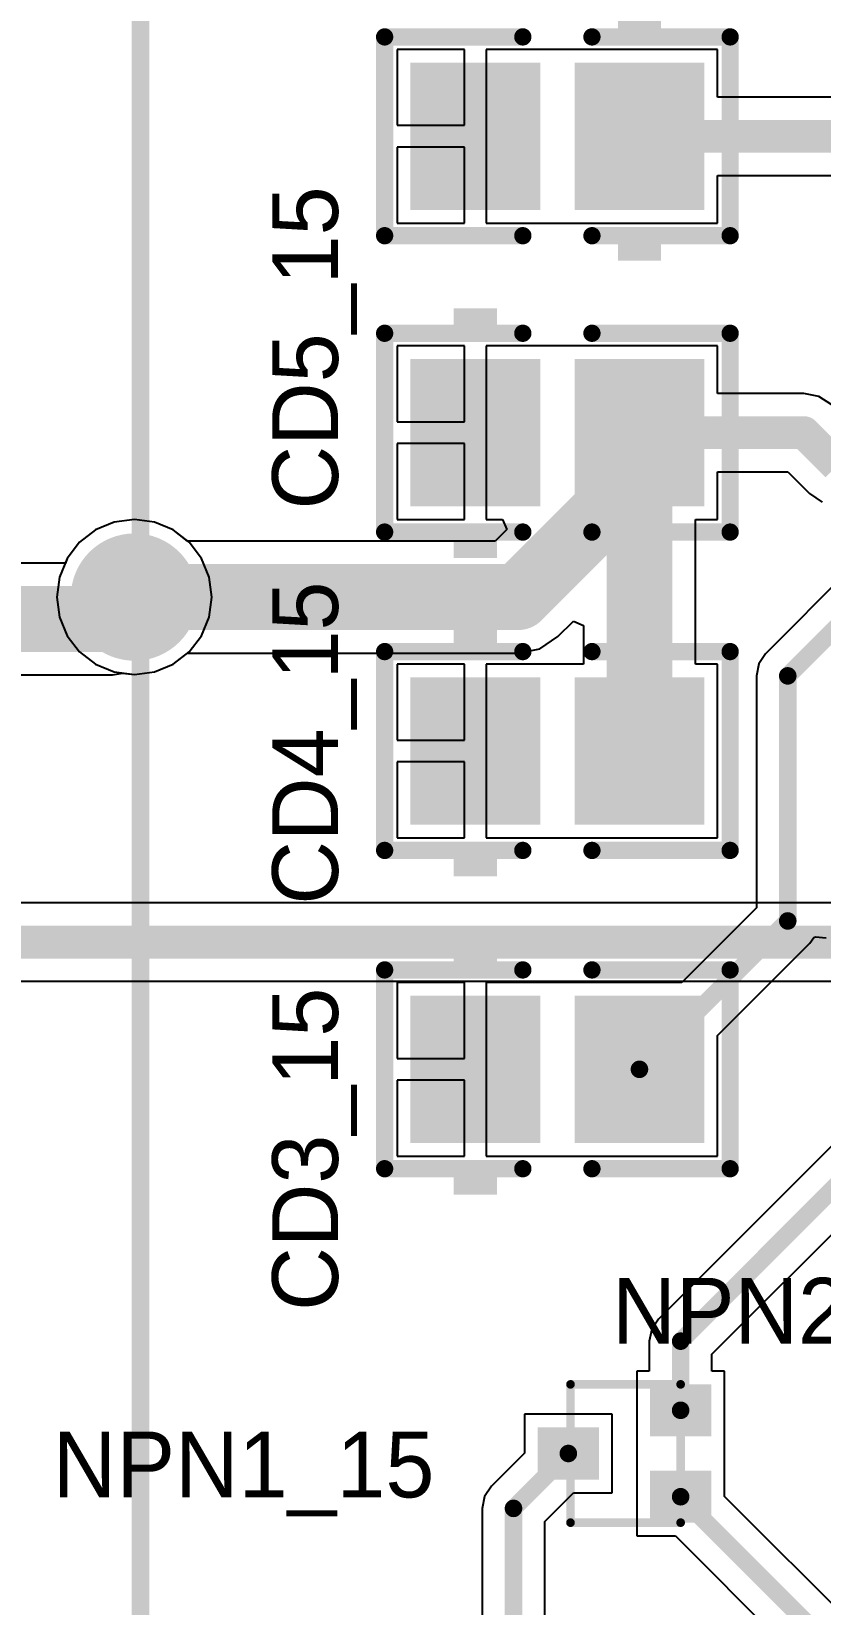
# Model space of a CAD drawing. Header units: millimetres. Extents: x 0.67 to 7.75, y 0.64 to 6.06.
# Drawn here: x 5.978 to 6.338, y 4.871 to 5.588 of the extents above; entities that cross this region are included whole.
import ezdxf

# ---------------------------------------------------------------- set-up
doc = ezdxf.new("R2010")
doc.units = ezdxf.units.MM
doc.header["$MEASUREMENT"] = 0
for name, color, linetype in [('BottomLayer', 5, 'Continuous'), ('BottomSolder', 6, 'Continuous'), ('MultiLayer', 9, 'Continuous'), ('TopLayer', 1, 'Continuous'), ('TopOverlay', 2, 'Continuous'), ('TopPaste', 8, 'Continuous'), ('TopSolder', 216, 'Continuous'), ('ViaHoleLayer', 16, 'Continuous')]:
    doc.layers.add(name, color=color, linetype=linetype)

# ---------------------------------------------------------------- blocks, each defined once
blk = doc.blocks.new('MMBT3904T_389')
at = {"layer": 'TopLayer'}
for points in [[(0.00787, -0.01004), (0.00787, 0.01004), (-0.00787, -0.01004), (-0.00787, 0.01004)], [(-0.01181, -0.06122), (-0.01181, -0.04114), (-0.02756, -0.06122), (-0.02756, -0.04114)], [(0.02756, -0.06122), (0.02756, -0.04114), (0.01181, -0.06122), (0.01181, -0.04114)]]:
    blk.add_solid(points, dxfattribs=at)
at = {"layer": 'TopOverlay', "const_width": 0.00394}
for points in [[(-0.0315, -0.00098), (0.0315, -0.00098)], [(-0.0315, -0.00098), (-0.0315, -0.05118)], [(0.0315, -0.00098), (0.0315, -0.05118)], [(-0.0315, -0.05118), (0.0315, -0.05118)]]:
    blk.add_lwpolyline(points, dxfattribs=at)
at = {"layer": 'TopOverlay', "const_width": 0.00197}
for points in [[(-0.03248, -0.00098, 1), (-0.03051, -0.00098, 1)], [(-0.03248, -0.00098, 1), (-0.03051, -0.00098, 1)], [(0.03051, -0.00098, 1), (0.03248, -0.00098, 1)], [(0.03051, -0.00098, 1), (0.03248, -0.00098, 1)], [(-0.03248, -0.05118, 1), (-0.03051, -0.05118, 1)], [(-0.03248, -0.05118, 1), (-0.03051, -0.05118, 1)], [(0.03051, -0.05118, 1), (0.03248, -0.05118, 1)], [(0.03051, -0.05118, 1), (0.03248, -0.05118, 1)]]:
    blk.add_lwpolyline(points, format="xyb", close=True, dxfattribs=at)
at = {"layer": 'TopPaste'}
for points in [[(0.00787, -0.01004), (0.00787, 0.01004), (-0.00787, -0.01004), (-0.00787, 0.01004)], [(-0.01181, -0.06122), (-0.01181, -0.04114), (-0.02756, -0.06122), (-0.02756, -0.04114)], [(0.02756, -0.06122), (0.02756, -0.04114), (0.01181, -0.06122), (0.01181, -0.04114)]]:
    blk.add_solid(points, dxfattribs=at)
at = {"layer": 'TopSolder'}
for points in [[(0.01187, -0.01404), (0.01187, 0.01404), (-0.01187, -0.01404), (-0.01187, 0.01404)], [(-0.00781, -0.06522), (-0.00781, -0.03714), (-0.03156, -0.06522), (-0.03156, -0.03714)], [(0.03156, -0.06522), (0.03156, -0.03714), (0.00781, -0.06522), (0.00781, -0.03714)]]:
    blk.add_solid(points, dxfattribs=at)
blk = doc.blocks.new('CC2012_0805_394')
at = {"layer": 'TopLayer'}
for points in [[(-0.06299, -0.02953), (-0.01181, -0.02953), (-0.06299, 0.02953), (-0.01181, 0.02953)], [(0.01181, -0.02953), (0.06299, -0.02953), (0.01181, 0.02953), (0.06299, 0.02953)]]:
    blk.add_solid(points, dxfattribs=at)
at = {"layer": 'TopOverlay', "const_width": 0.00787}
for points in [[(-0.07874, -0.04528), (-0.07874, 0.04528)], [(-0.07874, 0.04528), (-0.01575, 0.04528)], [(0.01575, 0.04528), (0.07874, 0.04528)], [(0.07874, -0.04528), (0.07874, 0.04528)], [(-0.07874, -0.04528), (-0.01575, -0.04528)], [(0.01575, -0.04528), (0.07874, -0.04528)]]:
    blk.add_lwpolyline(points, dxfattribs=at)
at = {"layer": 'TopOverlay', "const_width": 0.00394}
for points in [[(-0.08071, 0.04528, 1), (-0.07677, 0.04528, 1)], [(-0.08071, 0.04528, 1), (-0.07677, 0.04528, 1)], [(-0.01772, 0.04528, 1), (-0.01378, 0.04528, 1)], [(0.01378, 0.04528, 1), (0.01772, 0.04528, 1)], [(0.07677, 0.04528, 1), (0.08071, 0.04528, 1)], [(0.07677, 0.04528, 1), (0.08071, 0.04528, 1)], [(-0.08071, -0.04528, 1), (-0.07677, -0.04528, 1)], [(-0.08071, -0.04528, 1), (-0.07677, -0.04528, 1)], [(-0.01772, -0.04528, 1), (-0.01378, -0.04528, 1)], [(0.01378, -0.04528, 1), (0.01772, -0.04528, 1)], [(0.07677, -0.04528, 1), (0.08071, -0.04528, 1)], [(0.07677, -0.04528, 1), (0.08071, -0.04528, 1)]]:
    blk.add_lwpolyline(points, format="xyb", close=True, dxfattribs=at)
at = {"layer": 'TopOverlay'}
for points in [[(-0.04726, 0.04882), (-0.02757, 0.04882), (-0.04726, 0.05669), (-0.02757, 0.05669)], [(-0.04724, -0.05707), (-0.02756, -0.05707), (-0.04724, -0.0492), (-0.02756, -0.0492)]]:
    blk.add_solid(points, dxfattribs=at)
at = {"layer": 'TopPaste'}
for points in [[(-0.06299, -0.02953), (-0.01181, -0.02953), (-0.06299, 0.02953), (-0.01181, 0.02953)], [(0.01181, -0.02953), (0.06299, -0.02953), (0.01181, 0.02953), (0.06299, 0.02953)]]:
    blk.add_solid(points, dxfattribs=at)
at = {"layer": 'TopSolder'}
for points in [[(-0.06699, -0.03353), (-0.00781, -0.03353), (-0.06699, 0.03353), (-0.00781, 0.03353)], [(0.00781, -0.03353), (0.06699, -0.03353), (0.00781, 0.03353), (0.06699, 0.03353)]]:
    blk.add_solid(points, dxfattribs=at)
blk = doc.blocks.new('CC2012_0805_395')
at = {"layer": 'TopLayer'}
for points in [[(-0.06299, -0.02953), (-0.01181, -0.02953), (-0.06299, 0.02953), (-0.01181, 0.02953)], [(0.01181, -0.02953), (0.06299, -0.02953), (0.01181, 0.02953), (0.06299, 0.02953)]]:
    blk.add_solid(points, dxfattribs=at)
at = {"layer": 'TopOverlay', "const_width": 0.00787}
for points in [[(-0.07874, -0.04528), (-0.07874, 0.04528)], [(-0.07874, 0.04528), (-0.01575, 0.04528)], [(0.01575, 0.04528), (0.07874, 0.04528)], [(0.07874, -0.04528), (0.07874, 0.04528)], [(-0.07874, -0.04528), (-0.01575, -0.04528)], [(0.01575, -0.04528), (0.07874, -0.04528)]]:
    blk.add_lwpolyline(points, dxfattribs=at)
at = {"layer": 'TopOverlay', "const_width": 0.00394}
for points in [[(-0.08071, 0.04528, 1), (-0.07677, 0.04528, 1)], [(-0.08071, 0.04528, 1), (-0.07677, 0.04528, 1)], [(-0.01772, 0.04528, 1), (-0.01378, 0.04528, 1)], [(0.01378, 0.04528, 1), (0.01772, 0.04528, 1)], [(0.07677, 0.04528, 1), (0.08071, 0.04528, 1)], [(0.07677, 0.04528, 1), (0.08071, 0.04528, 1)], [(-0.08071, -0.04528, 1), (-0.07677, -0.04528, 1)], [(-0.08071, -0.04528, 1), (-0.07677, -0.04528, 1)], [(-0.01772, -0.04528, 1), (-0.01378, -0.04528, 1)], [(0.01378, -0.04528, 1), (0.01772, -0.04528, 1)], [(0.07677, -0.04528, 1), (0.08071, -0.04528, 1)], [(0.07677, -0.04528, 1), (0.08071, -0.04528, 1)]]:
    blk.add_lwpolyline(points, format="xyb", close=True, dxfattribs=at)
at = {"layer": 'TopOverlay'}
for points in [[(-0.04724, 0.04882), (-0.02756, 0.04882), (-0.04724, 0.05669), (-0.02756, 0.05669)], [(-0.04725, -0.05709), (-0.02756, -0.05709), (-0.04725, -0.04921), (-0.02756, -0.04921)]]:
    blk.add_solid(points, dxfattribs=at)
at = {"layer": 'TopPaste'}
for points in [[(-0.06299, -0.02953), (-0.01181, -0.02953), (-0.06299, 0.02953), (-0.01181, 0.02953)], [(0.01181, -0.02953), (0.06299, -0.02953), (0.01181, 0.02953), (0.06299, 0.02953)]]:
    blk.add_solid(points, dxfattribs=at)
at = {"layer": 'TopSolder'}
for points in [[(-0.06699, -0.03353), (-0.00781, -0.03353), (-0.06699, 0.03353), (-0.00781, 0.03353)], [(0.00781, -0.03353), (0.06699, -0.03353), (0.00781, 0.03353), (0.06699, 0.03353)]]:
    blk.add_solid(points, dxfattribs=at)
blk = doc.blocks.new('CC2012_0805_396')
at = {"layer": 'TopLayer'}
for points in [[(-0.06299, -0.02953), (-0.01181, -0.02953), (-0.06299, 0.02953), (-0.01181, 0.02953)], [(0.01181, -0.02953), (0.06299, -0.02953), (0.01181, 0.02953), (0.06299, 0.02953)]]:
    blk.add_solid(points, dxfattribs=at)
at = {"layer": 'TopOverlay', "const_width": 0.00787}
for points in [[(-0.07874, -0.04528), (-0.07874, 0.04528)], [(-0.07874, 0.04528), (-0.01575, 0.04528)], [(0.01575, 0.04528), (0.07874, 0.04528)], [(0.07874, -0.04528), (0.07874, 0.04528)], [(-0.07874, -0.04528), (-0.01575, -0.04528)], [(0.01575, -0.04528), (0.07874, -0.04528)]]:
    blk.add_lwpolyline(points, dxfattribs=at)
at = {"layer": 'TopOverlay', "const_width": 0.00394}
for points in [[(-0.08071, 0.04528, 1), (-0.07677, 0.04528, 1)], [(-0.08071, 0.04528, 1), (-0.07677, 0.04528, 1)], [(-0.01772, 0.04528, 1), (-0.01378, 0.04528, 1)], [(0.01378, 0.04528, 1), (0.01772, 0.04528, 1)], [(0.07677, 0.04528, 1), (0.08071, 0.04528, 1)], [(0.07677, 0.04528, 1), (0.08071, 0.04528, 1)], [(-0.08071, -0.04528, 1), (-0.07677, -0.04528, 1)], [(-0.08071, -0.04528, 1), (-0.07677, -0.04528, 1)], [(-0.01772, -0.04528, 1), (-0.01378, -0.04528, 1)], [(0.01378, -0.04528, 1), (0.01772, -0.04528, 1)], [(0.07677, -0.04528, 1), (0.08071, -0.04528, 1)], [(0.07677, -0.04528, 1), (0.08071, -0.04528, 1)]]:
    blk.add_lwpolyline(points, format="xyb", close=True, dxfattribs=at)
at = {"layer": 'TopOverlay'}
for points in [[(-0.04724, 0.04882), (-0.02756, 0.04882), (-0.04724, 0.05669), (-0.02756, 0.05669)], [(-0.04724, -0.05709), (-0.02756, -0.05709), (-0.04724, -0.04921), (-0.02756, -0.04921)]]:
    blk.add_solid(points, dxfattribs=at)
at = {"layer": 'TopPaste'}
for points in [[(-0.06299, -0.02953), (-0.01181, -0.02953), (-0.06299, 0.02953), (-0.01181, 0.02953)], [(0.01181, -0.02953), (0.06299, -0.02953), (0.01181, 0.02953), (0.06299, 0.02953)]]:
    blk.add_solid(points, dxfattribs=at)
at = {"layer": 'TopSolder'}
for points in [[(-0.06699, -0.03353), (-0.00781, -0.03353), (-0.06699, 0.03353), (-0.00781, 0.03353)], [(0.00781, -0.03353), (0.06699, -0.03353), (0.00781, 0.03353), (0.06699, 0.03353)]]:
    blk.add_solid(points, dxfattribs=at)
blk = doc.blocks.new('CC2012_0805_398')
at = {"layer": 'TopLayer'}
for points in [[(-0.06299, -0.02953), (-0.01181, -0.02953), (-0.06299, 0.02953), (-0.01181, 0.02953)], [(0.01181, -0.02953), (0.06299, -0.02953), (0.01181, 0.02953), (0.06299, 0.02953)]]:
    blk.add_solid(points, dxfattribs=at)
at = {"layer": 'TopOverlay', "const_width": 0.00787}
for points in [[(-0.07874, 0.04528), (-0.07874, -0.04528)], [(-0.01575, 0.04528), (-0.07874, 0.04528)], [(0.07874, 0.04528), (0.01575, 0.04528)], [(0.07874, 0.04528), (0.07874, -0.04528)], [(-0.01575, -0.04528), (-0.07874, -0.04528)], [(0.07874, -0.04528), (0.01575, -0.04528)]]:
    blk.add_lwpolyline(points, dxfattribs=at)
at = {"layer": 'TopOverlay', "const_width": 0.00394}
for points in [[(-0.08071, 0.04528, 1), (-0.07677, 0.04528, 1)], [(-0.08071, 0.04528, 1), (-0.07677, 0.04528, 1)], [(-0.01772, 0.04528, 1), (-0.01378, 0.04528, 1)], [(0.01378, 0.04528, 1), (0.01772, 0.04528, 1)], [(0.07677, 0.04528, 1), (0.08071, 0.04528, 1)], [(0.07677, 0.04528, 1), (0.08071, 0.04528, 1)], [(-0.08071, -0.04528, 1), (-0.07677, -0.04528, 1)], [(-0.08071, -0.04528, 1), (-0.07677, -0.04528, 1)], [(-0.01772, -0.04528, 1), (-0.01378, -0.04528, 1)], [(0.01378, -0.04528, 1), (0.01772, -0.04528, 1)], [(0.07677, -0.04528, 1), (0.08071, -0.04528, 1)], [(0.07677, -0.04528, 1), (0.08071, -0.04528, 1)]]:
    blk.add_lwpolyline(points, format="xyb", close=True, dxfattribs=at)
at = {"layer": 'TopOverlay'}
for points in [[(-0.04726, 0.04882), (-0.02757, 0.04882), (-0.04726, 0.05669), (-0.02757, 0.05669)], [(-0.04725, -0.05707), (-0.02756, -0.05707), (-0.04725, -0.0492), (-0.02756, -0.0492)]]:
    blk.add_solid(points, dxfattribs=at)
at = {"layer": 'TopPaste'}
for points in [[(-0.06299, -0.02953), (-0.01181, -0.02953), (-0.06299, 0.02953), (-0.01181, 0.02953)], [(0.01181, -0.02953), (0.06299, -0.02953), (0.01181, 0.02953), (0.06299, 0.02953)]]:
    blk.add_solid(points, dxfattribs=at)
at = {"layer": 'TopSolder'}
for points in [[(-0.06699, -0.03353), (-0.00781, -0.03353), (-0.06699, 0.03353), (-0.00781, 0.03353)], [(0.00781, -0.03353), (0.06699, -0.03353), (0.00781, 0.03353), (0.06699, 0.03353)]]:
    blk.add_solid(points, dxfattribs=at)

msp = doc.modelspace()

# ---------------------------------------------------------------- linework, layer by layer
at = {"layer": 'BottomLayer'}
for p, q in [((6.00735, 5.36057), (6.00004, 5.35496)), ((6.01586, 5.3641), (6.00735, 5.36057)), ((6.025, 5.3653), (6.01586, 5.3641)), ((6.03414, 5.3641), (6.025, 5.3653)), ((6.04265, 5.36057), (6.03414, 5.3641)), ((6.04996, 5.35496), (6.04265, 5.36057)), ((6.00004, 5.35496), (5.99443, 5.34765)), ((6.05557, 5.34765), (6.04996, 5.35496)), ((5.99353, 5.34549), (5.04927, 5.34549)), ((5.99443, 5.34765), (5.99353, 5.34549)), ((6.0591, 5.33914), (6.05557, 5.34765)), ((6.0603, 5.33), (6.0591, 5.33914)), ((6.0591, 5.32086), (6.0603, 5.33)), ((6.05557, 5.31235), (6.0591, 5.32086)), ((6.04996, 5.30504), (6.05557, 5.31235)), ((6.04265, 5.29943), (6.04996, 5.30504)), ((6.015, 5.29451), (6.01955, 5.29542)), ((6.01955, 5.29542), (6.025, 5.2947)), ((6.025, 5.2947), (6.03414, 5.2959)), ((6.03414, 5.2959), (6.04265, 5.29943)), ((5.04927, 5.29451), (6.015, 5.29451)), ((6.36327, 5.1907), (5.81129, 5.1907)), ((5.80894, 5.15502), (6.37543, 5.15502))]:
    msp.add_line(p, q, dxfattribs=at)
for points, const_width in [([(6.0125, 5.33, 1), (6.0375, 5.33, 1)], 0.025), ([(6.0175, 5.33, 1), (6.0325, 5.33, 1)], 0.015), ([(6.0075, 5.32, 1), (6.0225, 5.32, 1)], 0.015), ([(6.0075, 5.32, 1), (6.0225, 5.32, 1)], 0.015)]:
    msp.add_lwpolyline(points, format="xyb", close=True, dxfattribs=dict(at, const_width=const_width))
for points, const_width in [([(6.015, 5.32), (6.025, 5.33)], 0.03), ([(5.025, 5.32), (6.015, 5.32)], 0.03), ([(4.80714, 5.17286), (6.78786, 5.17286)], 0.015)]:
    msp.add_lwpolyline(points, dxfattribs=dict(at, const_width=const_width))
at = {"layer": 'BottomSolder', "const_width": 0.029}
msp.add_lwpolyline([(6.0105, 5.33, 1), (6.0395, 5.33, 1)], format="xyb", close=True, dxfattribs=at)
at = {"layer": 'MultiLayer', "const_width": 0.025}
msp.add_lwpolyline([(6.0125, 5.33, 1), (6.0375, 5.33, 1)], format="xyb", close=True, dxfattribs=at)
at = {"layer": 'TopLayer'}
for p, q in [((6.17539, 5.57941), (6.1448, 5.57941)), ((6.1448, 5.57941), (6.1448, 5.54489)), ((6.17539, 5.54489), (6.17539, 5.57941)), ((6.21461, 5.57941), (6.18539, 5.57941)), ((6.18539, 5.57941), (6.18539, 5.53989)), ((6.21598, 5.57941), (6.21461, 5.57941)), ((6.21961, 5.57941), (6.21598, 5.57941)), ((6.22098, 5.57941), (6.21961, 5.57941)), ((6.29079, 5.57941), (6.22098, 5.57941)), ((6.29079, 5.55773), (6.29079, 5.57941)), ((6.36857, 5.55773), (6.29079, 5.55773)), ((6.1448, 5.54489), (6.17539, 5.54489)), ((6.18539, 5.53989), (6.18539, 5.50036)), ((6.17539, 5.53489), (6.1448, 5.53489)), ((6.1448, 5.53489), (6.1448, 5.50036)), ((6.17539, 5.50036), (6.17539, 5.53489)), ((6.29079, 5.50036), (6.29079, 5.52204)), ((6.29079, 5.52204), (6.3528, 5.52204)), ((6.1448, 5.50036), (6.17539, 5.50036)), ((6.18539, 5.50036), (6.21461, 5.50036)), ((6.21461, 5.50036), (6.21598, 5.50036)), ((6.21598, 5.50036), (6.21961, 5.50036)), ((6.21961, 5.50036), (6.22098, 5.50036)), ((6.22098, 5.50036), (6.29079, 5.50036)), ((6.17539, 5.44441), (6.1448, 5.44441)), ((6.1448, 5.44441), (6.1448, 5.40989)), ((6.17539, 5.40989), (6.17539, 5.44441)), ((6.21598, 5.44441), (6.18539, 5.44441)), ((6.18539, 5.44441), (6.18539, 5.40489)), ((6.21961, 5.44441), (6.21598, 5.44441)), ((6.21598, 5.44441), (6.21598, 5.44441)), ((6.22098, 5.44441), (6.21961, 5.44441)), ((6.21961, 5.44441), (6.21961, 5.44441)), ((6.29079, 5.44441), (6.22098, 5.44441)), ((6.29079, 5.42273), (6.29079, 5.44441)), ((6.3302, 5.42273), (6.29079, 5.42273)), ((6.33703, 5.42137), (6.3302, 5.42273)), ((6.34282, 5.4175), (6.33703, 5.42137)), ((6.1448, 5.40989), (6.17539, 5.40989)), ((6.18539, 5.40489), (6.18539, 5.36536)), ((6.17539, 5.39989), (6.1448, 5.39989)), ((6.1448, 5.39989), (6.1448, 5.36536)), ((6.17539, 5.36536), (6.17539, 5.39989)), ((6.29079, 5.36536), (6.29079, 5.38704)), ((6.29079, 5.38704), (6.32281, 5.38704)), ((6.32281, 5.38704), (6.33268, 5.37718)), ((6.33268, 5.37718), (6.33847, 5.37331)), ((6.00735, 5.36057), (6.00004, 5.35496)), ((6.01586, 5.3641), (6.00735, 5.36057)), ((6.025, 5.3653), (6.01586, 5.3641)), ((6.03414, 5.3641), (6.025, 5.3653)), ((6.04265, 5.36057), (6.03414, 5.3641)), ((6.04927, 5.35549), (6.04265, 5.36057)), ((6.1448, 5.36536), (6.17539, 5.36536)), ((6.18539, 5.36536), (6.19278, 5.36536)), ((6.19469, 5.36074), (6.18944, 5.35549)), ((6.19278, 5.36536), (6.19469, 5.36074)), ((6.28069, 5.29941), (6.28069, 5.36536)), ((6.28069, 5.36536), (6.29079, 5.36536)), ((6.00004, 5.35496), (5.99443, 5.34765)), ((6.18944, 5.35549), (6.04927, 5.35549)), ((5.99443, 5.34765), (5.9909, 5.33914)), ((5.9909, 5.33914), (5.9897, 5.33)), ((6.35056, 5.34207), (6.3127, 5.30421)), ((5.9897, 5.33), (5.9909, 5.32086)), ((5.9909, 5.32086), (5.99443, 5.31235)), ((6.21802, 5.31198), (6.22509, 5.31904)), ((6.22509, 5.31904), (6.22971, 5.31713)), ((6.22971, 5.31713), (6.22971, 5.29941)), ((5.99443, 5.31235), (6.00004, 5.30504)), ((6.20975, 5.30645), (6.21802, 5.31198)), ((6.00004, 5.30504), (6.00735, 5.29943)), ((6.04265, 5.29943), (6.04927, 5.30451)), ((6.04927, 5.30451), (6.2, 5.30451)), ((6.2, 5.30451), (6.20975, 5.30645)), ((6.3127, 5.30421), (6.30961, 5.29958)), ((6.00735, 5.29943), (6.01586, 5.2959)), ((6.01586, 5.2959), (6.025, 5.2947)), ((6.025, 5.2947), (6.03414, 5.2959)), ((6.03414, 5.2959), (6.04265, 5.29943)), ((6.17539, 5.29941), (6.1448, 5.29941)), ((6.1448, 5.29941), (6.1448, 5.26489)), ((6.17539, 5.26489), (6.17539, 5.29941)), ((6.21461, 5.29941), (6.18539, 5.29941)), ((6.18539, 5.29941), (6.18539, 5.25989)), ((6.21598, 5.29941), (6.21461, 5.29941)), ((6.21961, 5.29941), (6.21598, 5.29941)), ((6.22098, 5.29941), (6.21961, 5.29941)), ((6.22971, 5.29941), (6.22098, 5.29941)), ((6.29079, 5.29941), (6.28069, 5.29941)), ((6.29079, 5.22036), (6.29079, 5.29941)), ((6.30961, 5.29958), (6.30852, 5.29411)), ((6.30852, 5.29411), (6.30852, 5.29411)), ((6.30852, 5.29411), (6.30852, 5.1884)), ((6.1448, 5.26489), (6.17539, 5.26489)), ((6.18539, 5.25989), (6.18539, 5.22036)), ((6.17539, 5.25489), (6.1448, 5.25489)), ((6.1448, 5.25489), (6.1448, 5.22036)), ((6.17539, 5.22036), (6.17539, 5.25489)), ((6.1448, 5.22036), (6.17539, 5.22036)), ((6.18539, 5.22036), (6.21461, 5.22036)), ((6.21461, 5.22036), (6.21598, 5.22036)), ((6.21598, 5.22036), (6.21961, 5.22036)), ((6.21961, 5.22036), (6.22098, 5.22036)), ((6.22098, 5.22036), (6.29079, 5.22036)), ((6.30852, 5.1884), (6.27454, 5.15441)), ((6.33289, 5.17239), (6.33461, 5.17496)), ((6.33461, 5.17496), (6.33538, 5.17518)), ((6.33538, 5.17518), (6.34026, 5.17483)), ((6.29079, 5.13029), (6.33289, 5.17239)), ((6.33289, 5.17239), (6.33289, 5.17239)), ((6.17539, 5.15441), (6.1448, 5.15441)), ((6.1448, 5.15441), (6.1448, 5.11989)), ((6.17539, 5.11989), (6.17539, 5.15441)), ((6.21461, 5.15441), (6.18539, 5.15441)), ((6.18539, 5.15441), (6.18539, 5.11489)), ((6.21598, 5.15441), (6.21461, 5.15441)), ((6.21961, 5.15441), (6.21598, 5.15441)), ((6.22098, 5.15441), (6.21961, 5.15441)), ((6.27454, 5.15441), (6.22098, 5.15441)), ((6.29079, 5.07536), (6.29079, 5.13029)), ((6.1448, 5.11989), (6.17539, 5.11989)), ((6.17539, 5.10989), (6.1448, 5.10989)), ((6.1448, 5.10989), (6.1448, 5.07536)), ((6.17539, 5.07536), (6.17539, 5.10989)), ((6.18539, 5.11489), (6.18539, 5.07536)), ((6.36663, 5.10391), (6.26388, 5.00116)), ((6.28825, 4.98515), (6.38682, 5.08372)), ((6.1448, 5.07536), (6.17539, 5.07536)), ((6.18539, 5.07536), (6.21461, 5.07536)), ((6.21461, 5.07536), (6.21598, 5.07536)), ((6.21598, 5.07536), (6.21961, 5.07536)), ((6.21961, 5.07536), (6.22098, 5.07536)), ((6.22098, 5.07536), (6.29079, 5.07536)), ((6.26079, 4.99653), (6.2597, 4.99107)), ((6.26388, 5.00116), (6.26079, 4.99653)), ((6.2597, 4.99107), (6.2597, 4.99107)), ((6.2597, 4.99107), (6.2597, 4.97745)), ((6.28825, 4.97745), (6.28825, 4.98515)), ((6.2597, 4.97745), (6.25394, 4.97745)), ((6.25394, 4.97745), (6.25394, 4.94308)), ((6.29402, 4.97745), (6.28825, 4.97745)), ((6.29402, 4.94308), (6.29402, 4.97745)), ((6.24283, 4.95776), (6.20276, 4.95776)), ((6.20276, 4.95776), (6.20276, 4.94003)), ((6.24283, 4.92201), (6.24283, 4.95776)), ((6.20276, 4.94003), (6.1877, 4.92498)), ((6.25394, 4.94308), (6.25394, 4.9417)), ((6.25394, 4.9417), (6.25394, 4.93808)), ((6.25394, 4.93808), (6.25394, 4.9367)), ((6.29402, 4.9417), (6.29402, 4.94308)), ((6.29402, 4.93808), (6.29402, 4.9417)), ((6.29402, 4.9367), (6.29402, 4.93808)), ((6.25394, 4.9367), (6.25394, 4.90233)), ((6.29402, 4.92035), (6.29402, 4.9367)), ((6.1877, 4.92498), (6.18461, 4.92035)), ((6.18461, 4.92035), (6.18352, 4.91489)), ((6.21207, 4.90897), (6.22511, 4.92201)), ((6.22511, 4.92201), (6.24283, 4.92201)), ((6.37863, 4.83573), (6.29402, 4.92035)), ((6.18352, 4.91489), (6.18352, 4.91489)), ((6.18352, 4.91489), (6.18352, 4.84788)), ((6.21207, 4.84788), (6.21207, 4.90897)), ((6.25394, 4.90233), (6.27166, 4.90233)), ((6.27166, 4.90233), (6.3695, 4.80449))]:
    msp.add_line(p, q, dxfattribs=at)
for points, const_width in [([(6.2552, 5.53989), (6.36857, 5.53989)], 0.015), ([(6.2552, 5.3852), (6.2552, 5.40489)], 0.03), ([(6.2552, 5.40489), (6.3302, 5.40489)], 0.015), ([(6.3302, 5.40489), (6.3453, 5.3898)], 0.015), ([(6.2, 5.33), (6.2552, 5.3852)], 0.03), ([(6.2552, 5.25989), (6.2552, 5.3852)], 0.03), ([(6.3228, 5.29411), (6.3918, 5.36311)], 0.008), ([(6.025, 5.33), (6.2, 5.33)], 0.03), ([(6.3228, 5.18248), (6.3228, 5.29411)], 0.008), ([(6.2552, 5.11489), (6.3228, 5.18248)], 0.008), ([(6.27398, 4.99107), (6.4028, 5.11989)], 0.008), ([(6.27398, 4.95957), (6.27398, 4.99107)], 0.008), ([(6.1978, 4.91489), (6.2228, 4.93989)], 0.008), ([(6.27398, 4.9202), (6.38189, 4.81229)], 0.008), ([(6.1978, 4.81229), (6.1978, 4.91489)], 0.008)]:
    msp.add_lwpolyline(points, dxfattribs=dict(at, const_width=const_width))
for points, const_width in [([(6.25145, 5.53989, 1), (6.25895, 5.53989, 1)], 0.0075), ([(6.2477, 5.40489, 1), (6.2627, 5.40489, 1)], 0.015), ([(6.25145, 5.40489, 1), (6.25895, 5.40489, 1)], 0.0075), ([(6.32645, 5.40489, 1), (6.33395, 5.40489, 1)], 0.0075), ([(6.32645, 5.40489, 1), (6.33395, 5.40489, 1)], 0.0075), ([(6.2477, 5.3852, 1), (6.2627, 5.3852, 1)], 0.015), ([(6.2477, 5.3852, 1), (6.2627, 5.3852, 1)], 0.015), ([(6.2477, 5.3852, 1), (6.2627, 5.3852, 1)], 0.015), ([(6.0125, 5.33, 1), (6.0375, 5.33, 1)], 0.025), ([(6.0175, 5.33, 1), (6.0325, 5.33, 1)], 0.015), ([(6.1925, 5.33, 1), (6.2075, 5.33, 1)], 0.015), ([(6.1925, 5.33, 1), (6.2075, 5.33, 1)], 0.015), ([(6.3208, 5.29411, 1), (6.3248, 5.29411, 1)], 0.004), ([(6.3208, 5.29411, 1), (6.3248, 5.29411, 1)], 0.004), ([(6.2477, 5.25989, 1), (6.2627, 5.25989, 1)], 0.015), ([(6.3208, 5.18248, 1), (6.3248, 5.18248, 1)], 0.004), ([(6.3208, 5.18248, 1), (6.3248, 5.18248, 1)], 0.004), ([(6.2532, 5.11489, 1), (6.2572, 5.11489, 1)], 0.004), ([(6.27198, 4.99107, 1), (6.27598, 4.99107, 1)], 0.004), ([(6.27198, 4.99107, 1), (6.27598, 4.99107, 1)], 0.004), ([(6.27198, 4.95957, 1), (6.27598, 4.95957, 1)], 0.004), ([(6.2208, 4.93989, 1), (6.2248, 4.93989, 1)], 0.004), ([(6.27198, 4.9202, 1), (6.27598, 4.9202, 1)], 0.004), ([(6.1958, 4.91489, 1), (6.1998, 4.91489, 1)], 0.004), ([(6.1958, 4.91489, 1), (6.1998, 4.91489, 1)], 0.004)]:
    msp.add_lwpolyline(points, format="xyb", close=True, dxfattribs=dict(at, const_width=const_width))
at = {"layer": 'TopOverlay', "const_width": 0.008}
msp.add_lwpolyline([(6.0278, 4.26989), (6.0278, 5.67489)], dxfattribs=at)
at = {"layer": 'TopSolder', "const_width": 0.029}
msp.add_lwpolyline([(6.0105, 5.33, 1), (6.0395, 5.33, 1)], format="xyb", close=True, dxfattribs=at)
at = {"layer": 'ViaHoleLayer', "const_width": 0.014}
msp.add_lwpolyline([(6.018, 5.33, 1), (6.032, 5.33, 1)], format="xyb", close=True, dxfattribs=at)

# ---------------------------------------------------------------- block references
for name, p, rotation in [('CC2012_0805_398', (6.2178, 5.53989), 180), ('CC2012_0805_394', (6.2178, 5.40489), 360), ('CC2012_0805_395', (6.2178, 5.25989), 360), ('MMBT3904T_389', (6.2228, 4.93989), 90)]:
    msp.add_blockref(name, p, dxfattribs=dict(rotation=rotation))
msp.add_blockref('CC2012_0805_396', (6.2178, 5.11489))

# ---------------------------------------------------------------- texts
at = {"layer": 'TopOverlay'}
for s, p in [('CD5_15', (6.1178, 5.36989)), ('CD4_15', (6.1178, 5.18989)), ('CD3_15', (6.1178, 5.00489))]:
    msp.add_text(s, height=0.03, rotation=90, dxfattribs=at).set_placement(p)
for s, p in [('NPN2_15', (6.2428, 4.98989)), ('NPN1_15', (5.9878, 4.91989))]:
    msp.add_text(s, height=0.03, dxfattribs=at).set_placement(p)

doc.saveas('drawing.dxf')
